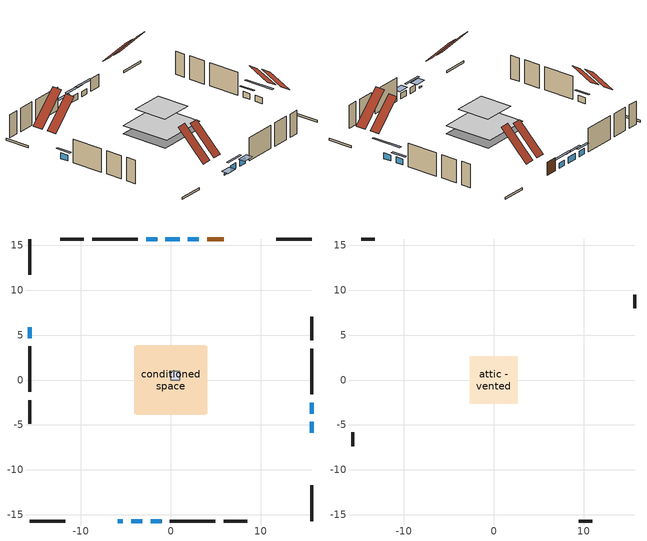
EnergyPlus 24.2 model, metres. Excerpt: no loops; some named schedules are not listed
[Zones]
conditioned space
 floor adiabatic (AdiabaticFloorConstruction): -3.88,-3.88 -3.88,3.88 3.88,3.88 3.88,-3.88 z1.22
 floor foundation (Slab1 construction): -4.04,-3.73 -4.04,3.73 4.04,3.73 4.04,-3.73 z0
 wall outside (RimJoist1 construction): 15.69,15.69 11.73,15.69 / -15.69,-15.69 -11.73,-15.69 / -15.69,15.69 -15.69,11.73 / 15.69,-15.69 15.69,-11.73 z0:0.3
 wall outside (AdiabaticWallConstruction 1): 5.89,15.69 4.05,15.69 z0:2.03
 wall outside (AdiabaticWallConstruction): -5.89,-15.69 -5.32,-15.69 z0:0.21; 15.69,-5.89 15.69,-4.67 / 0.98,15.69 -0.6,15.69 / -4.4,-15.69 -3.18,-15.69 / -2.25,-15.69 -1.03,-15.69 / 15.69,-3.74 15.69,-2.52 / -1.53,15.69 -2.75,15.69 / -15.69,5.89 -15.69,4.67 z0:0.92; 3.12,15.69 1.9,15.69 z0:0.82
 wall outside (Wall1 construction): -3.68,15.69 -8.74,15.69 / -0.1,-15.69 4.96,-15.69 / -15.69,3.74 -15.69,-1.33 / 15.69,-1.59 15.69,3.47 z0:3.66
 wall outside (Wall2 construction): -9.67,15.69 -12.3,15.69 / 5.89,-15.69 8.52,-15.69 / -15.69,-2.25 -15.69,-4.88 / 15.69,4.4 15.69,7.03 z0:3.66
 window (WindowConstruction 8): -5.89,-15.69 -5.33,-15.69 z0:0.2
 window (WindowConstruction): 15.69,-5.89 15.69,-4.67 z0:0.91
 window (WindowConstruction 1): 3.12,15.69 1.9,15.69 z0:0.81
 window (WindowConstruction 2): 0.97,15.69 -0.6,15.69 z0:0.91
 window (WindowConstruction 3): -4.4,-15.69 -3.18,-15.69 z0:0.91
 window (WindowConstruction 4): -2.25,-15.69 -1.03,-15.69 z0:0.91
 window (WindowConstruction 5): 15.69,-3.74 15.69,-2.52 z0:0.91
 window (WindowConstruction 6): -1.53,15.69 -2.75,15.69 z0:0.91
 window (WindowConstruction 7): -15.69,5.89 -15.69,4.67 z0:0.91
 door (Door): 5.89,15.69 4.05,15.69 z0:2.03
 ceiling adiabatic (AdiabaticFloorConstruction): 3.88,-3.88 3.88,3.88 -3.88,3.88 -3.88,-3.88 z1.22
 roof outside (Roof2 construction): 6.82,15.69,3.66 6.82,11.49,7.86 8.3,11.49,7.86 8.3,15.69,3.66; -6.82,-15.69,3.66 -6.82,-11.49,7.86 -8.3,-11.49,7.86 -8.3,-15.69,3.66; -15.69,6.82,3.66 -11.49,6.82,7.86 -11.49,8.3,7.86 -15.69,8.3,3.66; 15.69,-6.82,3.66 11.49,-6.82,7.86 11.49,-8.3,7.86 15.69,-8.3,3.66
furnace airloop ret air zone
 floor adiabatic (AdiabaticConst): 0,0 0,1 1,1 1,0 z0
 wall adiabatic (AdiabaticConst): 0,1 0,0 1,0 1,1 0,1 z0:1
 ceiling adiabatic (AdiabaticConst): 1,0 1,1 0,1 0,0 z1
attic - vented
 floor to conditioned space (Floor1 construction Reversed): -2.65,-2.65 -2.65,2.65 2.65,2.65 2.65,-2.65 z3.66
 wall outside (Wall3 construction): -13.23,15.69 -14.76,15.69 / 9.45,-15.69 10.98,-15.69 / -15.69,-5.81 -15.69,-7.35 / 15.69,7.96 15.69,9.49 z0:3.66
 roof outside (Roof1 construction): 9.23,15.69,3.66 9.23,11.24,8.11 10.8,11.24,8.11 10.8,15.69,3.66; -9.23,-15.69,3.66 -9.23,-11.24,8.11 -10.8,-11.24,8.11 -10.8,-15.69,3.66; -15.69,9.23,3.66 -11.24,9.23,8.11 -11.24,10.8,8.11 -15.69,10.8,3.66; 15.69,-9.23,3.66 11.24,-9.23,8.11 11.24,-10.8,8.11 15.69,-10.8,3.66
shading: -4.72,-15.69 -6.5,-15.69 -6.5,-16.76 -4.72,-16.76 z0.81; 15.69,-2.84 15.69,-7.71 15.99,-7.71 15.99,-2.84 z2.74; 0.83,15.69 4.19,15.69 4.19,15.99 0.83,15.99 z1.88; -1.51,15.69 1.89,15.69 1.89,15.99 -1.51,15.99 z1.83; -2.27,-15.69 -5.31,-15.69 -5.31,-15.99 -2.27,-15.99 z1.83; -0.73,-15.69 -2.55,-15.69 -2.55,-16.76 -0.73,-16.76 z1.21; 15.69,-1.91 15.69,-4.35 15.99,-4.35 15.99,-1.91 z1.52; -3.36,15.69 -0.92,15.69 -0.92,15.99 -3.36,15.99 z1.52; -15.69,4.06 -15.69,6.5 -15.99,6.5 -15.99,4.06 z1.52
[Building]
Building 1: Terrain=Suburbs
[Site:Location]
Whitehorse AP_YT: Latitude {deg}=60.71; Longitude {deg}=-135.07; Time Zone {hr}=-8; Elevation {m}=706; Keep Site Location Information=Yes
[Site:GroundTemperature:Shallow]
-5.4229, -7.73249, -7.91745, -6.82143, -2.42154, 1.95786, 5.75456, 8.15968, 8.36401, 6.40785, 2.70796, -1.53709
[Site:WaterMainsTemperature]
Calculation Method=Schedule; Temperature Schedule=mains temperature schedule
[Material] Roughness=Rough; Thermal Absorptance=0.9
Name | Thickness {m} | Conductivity {W/m-K} | Density {kg/m3} | Specific Heat {J/kg-K} | Solar Absorptance | Visible Absorptance
asphalt or fiberglass shingles | 0.00635 | 0.162714 | 1121.4 | 1465.45 | 0.84 | 0.84
ceiling loosefill ins | 0.254 | 0.0480833 | 16.02 | 1046.75 | 0.7 | 0.7
ceiling stud and cavity | 0.1397 | 0.102239 | 65.682 | 1177.47 | 0.7 | 0.7
concrete 4.0 in. | 0.1016 | 1.803125 | 2242.8 | 837.4 | 0.7 | 0.7
door material | 0.04445 | 0.0451087 | 512.64 | 1214.23 | 0.7 | 0.7
floor covering | 0.0127 | 0.0433444 | 54.468 | 1339.84 | 0.6 | 0.6
floor rigid ins; wall rigid ins 1 | 0.512978 | 0.029427 | 32.04 | 1214.23 | 0.7 | 0.7
floor stud and cavity | 0.1397 | 1.75129 | 37.0049 | 1207.88 | 0.7 | 0.7
furniture material conditioned space 1 | 0.1524 | 0.115458 | 640.8 | 1214.23 | 0.6 | 0.6
gypsum board | 0.0127 | 0.160291 | 801 | 837.4 | 0.6 | 0.6
interior vertical ins | 0.025908 | 0.029427 | 32.04 | 1214.23 | 0.7 | 0.7
osb sheathing 0.5 in. | 0.0127 | 0.115458 | 512.64 | 1214.23 | 0.7 | 0.7
osb sheathing 0.75 in. | 0.01905 | 0.115458 | 512.64 | 1214.23 | 0.7 | 0.7
osb sheathing 2.0 in. | 0.0508 | 0.115458 | 512.64 | 1214.23 | 0.7 | 0.7
rim joist rigid ins; roof rigid ins | 0.051816 | 0.029427 | 32.04 | 1214.23 | 0.7 | 0.7
rim joist stud and cavity | 0.0508 | 0.0329496 | 125.044 | 1163.47 | 0.6 | 0.6
roof stud and cavity | 0.2032 | 0.186298 | 78.34581 | 1123.46 | 0.7 | 0.7
slab rigid ins | 0.12163 | 0.029427 | 32.04 | 1214.23 | 0.7 | 0.7
wall rigid ins | 0.103632 | 0.029427 | 32.04 | 1214.23 | 0.7 | 0.7
wall stud and cavity | 0.1397 | 0.262716 | 139.0536 | 1170.24 | 0.7 | 0.7
wall stud and cavity 1 | 0.1397 | 0.294946 | 139.0536 | 1170.24 | 0.7 | 0.7
wall stud and cavity 2 | 0.0889 | 6.1454 | 50.32683 | 1063.81 | 0.6 | 0.6
wall stud and cavity 3 | 0.0889 | 0.380278 | 52.3479 | 1209.89 | 0.7 | 0.7
wall stud and cavity 4 | 0.0889 | 0.391764 | 83.0341 | 1211.67 | 0.7 | 0.7
wood siding | 0.0254 | 0.102417 | 544.68 | 1172.36 | 0.4 | 0.4
wood siding 1 | 0.00254 | 0.102417 | 544.68 | 1172.36 | 0.4 | 0.4
wood siding 2; wood siding 3; wood siding 4 | 0.0254 | 0.102417 | 544.68 | 1172.36 | 0.7 | 0.7
[Material:NoMass]
Adiabatic: Roughness=Rough; Thermal Resistance {m2-K/W}=176.1; Thermal Absorptance=0.9; Solar Absorptance=0.7; Visible Absorptance=0.7
[WindowMaterial:SimpleGlazingSystem]
Name | U-Factor {W/m2-K} | Solar Heat Gain Coefficient
WindowMaterial | 1.94983 | 0.52
WindowMaterial 1 | 1.96005 | 0.5
WindowMaterial 2 | 1.9379 | 0.53
WindowMaterial 3 | 1.89702 | 0.58
WindowMaterial 4 | 3.11495 | 0.41
[Construction]
AdiabaticConst: Adiabatic
AdiabaticFloorConstruction: floor stud and cavity, floor rigid ins, osb sheathing 0.75 in., floor covering
AdiabaticWallConstruction: wood siding 3, wall rigid ins 1, wall stud and cavity 3, gypsum board
AdiabaticWallConstruction 1: wood siding 4, wall rigid ins 1, wall stud and cavity 3, gypsum board
Door: door material
Floor1 construction Reversed: gypsum board, ceiling stud and cavity, ceiling loosefill ins
furniture construction conditioned space 1: furniture material conditioned space 1
PartitionWallConstruction: gypsum board, wall stud and cavity 4, gypsum board
RimJoist1 construction: wood siding 2, rim joist rigid ins, osb sheathing 2.0 in., rim joist stud and cavity
Roof1 construction: asphalt or fiberglass shingles
Roof2 construction: asphalt or fiberglass shingles, roof rigid ins, osb sheathing 0.75 in., roof stud and cavity, gypsum board
Slab1 construction: slab rigid ins, concrete 4.0 in.
Wall1 construction: wood siding, wall rigid ins, osb sheathing 0.5 in., wall stud and cavity, gypsum board
Wall2 construction: wood siding, wall rigid ins, osb sheathing 0.5 in., wall stud and cavity 1, gypsum board
Wall3 construction: wood siding 1, wall stud and cavity 2
WindowConstruction; WindowConstruction 3; WindowConstruction 5; WindowConstruction 6; WindowConstruction 7: WindowMaterial
WindowConstruction 1: WindowMaterial 1
WindowConstruction 2: WindowMaterial 2
WindowConstruction 4: WindowMaterial 3
WindowConstruction 8: WindowMaterial 4
[Zone] Multiplier=1
Name | Volume {m3} | Part of Total Floor Area
attic - vented | 17.5172 | Yes
conditioned space | 288 | Yes
furnace airloop ret air zone | 1 | No
[Space]
Name | Zone | Volume {m3} | Space Type
attic - vented 1 | attic - vented | 17.5172
conditioned space 1 | conditioned space | 288
furnace airloop ret air space | furnace airloop ret air zone |  | Plenum Space Type
[OtherEquipment] Design Level Calculation Method=EquipmentLevel
Name | Fuel Type | Zone or ZoneList or Space or SpaceList | Schedule | Design Level {W} | Fraction Latent | Fraction Radiant | Fraction Lost
furnace airloop_0 RetCondToDZ; furnace airloop_0 SupCondToDZ; furnace airloop_0 SupSensLkToDZ | None | attic - vented 1 | Always On Discrete | 0 | 0 | 0 | 0
furnace airloop_0 SupLatLkToDZ | None | attic - vented 1 | Always On Discrete | 0 | 1 | 0 | 0
clothes dryer 1 | Electricity | conditioned space 1 | clothes dryer schedule | 0 | 0.015 | 0.081 | 0.85
cooking range 1 | Electricity | conditioned space 1 | cooking range schedule | 0 | 0.08 | 0.432 | 0.2
furnace airloop_0 SupCondToLv; furnace airloop_0 SupSensLkToCond; mech vent house fan sensible load | None | conditioned space 1 | Always On Discrete | 0 | 0 | 0 | 0
furnace airloop_0 SupLatLkToCond; mech vent house fan latent load | None | conditioned space 1 | Always On Discrete | 0 | 1 | 0 | 0
general water use latent | None | conditioned space 1 | general water use schedule | 62.594 | 1 | 0 | 0
general water use sensible | None | conditioned space 1 | general water use schedule | -61.6891 | 0 | 0.6 | 0
water heater energy adjustment1 | Electricity | conditioned space 1 | Always On Discrete | 0.01 | 0 | 0 | 1
furnace airloop_0 RetCondToRP; furnace airloop_0 RetSensLkToRP | None | furnace airloop ret air space | Always On Discrete | 0 | 0 | 0 | 0
furnace airloop_0 RetLatLkToRP | None | furnace airloop ret air space | Always On Discrete | 0 | 1 | 0 | 0
[ZoneInfiltration:DesignFlowRate] Schedule=Always On Discrete; Design Flow Rate Calculation Method=Flow/Zone; Design Flow Rate {m3/s}=0
Name | Zone or ZoneList or Space or SpaceList
attic_vented 1 duct leakage imbalance infil flow | attic - vented 1
infil flow; natural vent flow; whole house fan flow | conditioned space 1
[ZoneInfiltration:EffectiveLeakageArea]
infil attic - vented 1: Zone or Space=attic - vented 1; Schedule=Always On Discrete; Effective Air Leakage Area {cm2}=886.105; Stack Coefficient=0.000564092; Wind Coefficient=1.6047e-05
[ZoneMixing] Schedule=Always On Continuous; Design Flow Rate Calculation Method=Flow/Zone; Design Flow Rate {m3/s}=0
Name | Zone or Space | Source Zone or Space
furnace airloop_0 ZoneMixCondToDZ mix; whole house fan mix | attic - vented | conditioned space
furnace airloop_0 ZoneMixDZToCond mix | conditioned space | attic - vented
[SurfaceProperty:ExposedFoundationPerimeter]
Slab1: Exposed Perimeter Calculation Method=TotalExposedPerimeter; Total Exposed Perimeter {m}=31.096
[InternalMass] Zone or ZoneList=conditioned space; Space or SpaceList=conditioned space 1
Name | Construction | Surface Area {m2}
furniture mass conditioned space 1 | furniture construction conditioned space 1 | 48.2564
partition wall mass | PartitionWallConstruction | 120.641
[Lights]
interior lighting: Zone or ZoneList or Space or SpaceList=conditioned space 1; Schedule=interior lighting schedule; Design Level Calculation Method=LightingLevel; Lighting Level {W}=343.2; Return Air Fraction=0; Fraction Radiant=0.6; Fraction Visible=0.2; Fraction Replaceable=1
[People]
occupants: Zone or ZoneList or Space or SpaceList=conditioned space 1; Number of People Schedule=occupants schedule; Number of People Calculation Method=People; Number of People=3; Fraction Radiant=0.314171; Sensible Heat Fraction=0.56303; Activity Level Schedule=occupants activity schedule; Carbon Dioxide Generation Rate {m3/s-W}=0; Enable ASHRAE 55 Comfort Warnings=No; Mean Radiant Temperature Calculation Type=EnclosureAveraged
[ElectricEquipment] Zone or ZoneList or Space or SpaceList=conditioned space 1; Design Level Calculation Method=EquipmentLevel
Name | Schedule | Design Level {W} | Fraction Latent | Fraction Radiant | Fraction Lost
clothes dryer | clothes dryer schedule | 140.772 | 0.015 | 0.081 | 0.85
clothes washer | clothes washer schedule | 32.1985 | 0.03 | 0.162 | 0.7
cooking range | cooking range schedule | 215.147 | 0.08 | 0.432 | 0.2
dishwasher | dishwasher schedule | 66.8632 | 0.3 | 0.18 | 0.4
fridge | fridge schedule | 72.9452 | 0 | 0.6 | 0
mech vent house fan | mech vent house fan schedule | 0 | 0 | 0 | 1
mech vent house fan cfis | mech vent house fan cfis schedule | 0 | 0 | 0 | 0
misc plug loads | misc plug loads schedule | 494.7 | 0.045 | 0.513 | 0.1
whole house fan | Always On Discrete | 0 | 0 | 0 | 1
[SpaceList]
Plenum Space Type: furnace airloop ret air space
[AirLoopHVAC:ReturnPlenum]
Air Loop HVAC Return Plenum 1: Zone=furnace airloop ret air zone
[Foundation:Kiva]
Foundation Kiva 1: Initial Indoor Air Temperature {C}=21; Interior Vertical Insulation Material=interior vertical ins; Interior Vertical Insulation Depth {m}=0.1016; Wall Height Above Grade {m}=0.1016; Wall Depth Below Slab {m}=0.2032
[Foundation:Kiva:Settings]
Soil Conductivity {W/m-K}=0.849921; Soil Density {kg/m3}=1842.3; Soil Specific Heat {J/kg-K}=418.7; Ground Solar Absorptivity=0.9; Ground Thermal Absorptivity=0.9; Ground Surface Roughness {m}=0.03; Far-Field Width {m}=40; Deep-Ground Boundary Condition=ZeroFlux; Deep-Ground Depth {m}=40; Minimum Cell Dimension {m}=0.2; Maximum Cell Growth Coefficient=3; Simulation Timestep=Timestep
[Exterior:Lights]
exterior lighting: Schedule=exterior lighting schedule; Design Level {W}=75.6
[EnergyManagementSystem:Sensor] Output:Variable or Output:Meter Index Key=attic - vented
Name | Output:Variable or Output:Meter
furnace_airloop_0_DZ_T_s | Zone Air Temperature
furnace_airloop_0_DZ_W_s | Zone Mean Air Humidity Ratio
[Schedule:Constant]
Name | Hourly Value
Always On Discrete; Always On Continuous; mech vent house fan schedule; mech vent house fan cfis schedule | 1
occupants activity schedule | 117.228
fridge schedule | 0
[Schedule:Week:Daily]
interior lighting schedule Week Rule - Jan1-Jan27: interior lighting schedule day, interior lighting schedule day, interior lighting schedule day, interior lighting schedule day, interior lighting schedule day, interior lighting schedule day, interior lighting schedule day, interior lighting schedule default day, interior lighting schedule default day, interior lighting schedule default day, interior lighting schedule default day, interior lighting schedule default day
interior lighting schedule Week Rule - Jan28-Feb3: interior lighting schedule day, interior lighting schedule day, interior lighting schedule day, interior lighting schedule day, interior lighting schedule day 1, interior lighting schedule day 1, interior lighting schedule day 1, interior lighting schedule default day, interior lighting schedule default day, interior lighting schedule default day, interior lighting schedule default day, interior lighting schedule default day
interior lighting schedule Week Rule - Feb4-Feb24: interior lighting schedule day 1, interior lighting schedule day 1, interior lighting schedule day 1, interior lighting schedule day 1, interior lighting schedule day 1, interior lighting schedule day 1, interior lighting schedule day 1, interior lighting schedule default day, interior lighting schedule default day, interior lighting schedule default day, interior lighting schedule default day, interior lighting schedule default day
interior lighting schedule Week Rule - Feb25-Mar3: interior lighting schedule day 1, interior lighting schedule day 1, interior lighting schedule day 1, interior lighting schedule day 1, interior lighting schedule day 2, interior lighting schedule day 2, interior lighting schedule day 2, interior lighting schedule default day, interior lighting schedule default day, interior lighting schedule default day, interior lighting schedule default day, interior lighting schedule default day
interior lighting schedule Week Rule - Mar4-Mar31: interior lighting schedule day 2, interior lighting schedule day 2, interior lighting schedule day 2, interior lighting schedule day 2, interior lighting schedule day 2, interior lighting schedule day 2, interior lighting schedule day 2, interior lighting schedule default day, interior lighting schedule default day, interior lighting schedule default day, interior lighting schedule default day, interior lighting schedule default day
interior lighting schedule Week Rule - Apr1-Apr28: interior lighting schedule day 3, interior lighting schedule day 3, interior lighting schedule day 3, interior lighting schedule day 3, interior lighting schedule day 3, interior lighting schedule day 3, interior lighting schedule day 3, interior lighting schedule default day, interior lighting schedule default day, interior lighting schedule default day, interior lighting schedule default day, interior lighting schedule default day
interior lighting schedule Week Rule - Apr29-May5: interior lighting schedule day 3, interior lighting schedule day 3, interior lighting schedule day 4, interior lighting schedule day 4, interior lighting schedule day 4, interior lighting schedule day 4, interior lighting schedule day 4, interior lighting schedule default day, interior lighting schedule default day, interior lighting schedule default day, interior lighting schedule default day, interior lighting schedule default day
interior lighting schedule Week Rule - May6-May26: interior lighting schedule day 4, interior lighting schedule day 4, interior lighting schedule day 4, interior lighting schedule day 4, interior lighting schedule day 4, interior lighting schedule day 4, interior lighting schedule day 4, interior lighting schedule default day, interior lighting schedule default day, interior lighting schedule default day, interior lighting schedule default day, interior lighting schedule default day
interior lighting schedule Week Rule - May27-Jun2: interior lighting schedule day 4, interior lighting schedule day 4, interior lighting schedule day 4, interior lighting schedule day 4, interior lighting schedule day 4, interior lighting schedule day 5, interior lighting schedule day 5, interior lighting schedule default day, interior lighting schedule default day, interior lighting schedule default day, interior lighting schedule default day, interior lighting schedule default day
interior lighting schedule Week Rule - Jun3-Jun30: interior lighting schedule day 5, interior lighting schedule day 5, interior lighting schedule day 5, interior lighting schedule day 5, interior lighting schedule day 5, interior lighting schedule day 5, interior lighting schedule day 5, interior lighting schedule default day, interior lighting schedule default day, interior lighting schedule default day, interior lighting schedule default day, interior lighting schedule default day
interior lighting schedule Week Rule - Jul1-Jul28: interior lighting schedule day 6, interior lighting schedule day 6, interior lighting schedule day 6, interior lighting schedule day 6, interior lighting schedule day 6, interior lighting schedule day 6, interior lighting schedule day 6, interior lighting schedule default day, interior lighting schedule default day, interior lighting schedule default day, interior lighting schedule default day, interior lighting schedule default day
interior lighting schedule Week Rule - Jul29-Aug4: interior lighting schedule day 6, interior lighting schedule day 6, interior lighting schedule day 6, interior lighting schedule day 7, interior lighting schedule day 7, interior lighting schedule day 7, interior lighting schedule day 7, interior lighting schedule default day, interior lighting schedule default day, interior lighting schedule default day, interior lighting schedule default day, interior lighting schedule default day
interior lighting schedule Week Rule - Aug5-Aug25: interior lighting schedule day 7, interior lighting schedule day 7, interior lighting schedule day 7, interior lighting schedule day 7, interior lighting schedule day 7, interior lighting schedule day 7, interior lighting schedule day 7, interior lighting schedule default day, interior lighting schedule default day, interior lighting schedule default day, interior lighting schedule default day, interior lighting schedule default day
interior lighting schedule Week Rule - Aug26-Sep1: interior lighting schedule day 7, interior lighting schedule day 7, interior lighting schedule day 7, interior lighting schedule day 7, interior lighting schedule day 7, interior lighting schedule day 7, interior lighting schedule day 8, interior lighting schedule default day, interior lighting schedule default day, interior lighting schedule default day, interior lighting schedule default day, interior lighting schedule default day
interior lighting schedule Week Rule - Sep2-Sep29: interior lighting schedule day 8, interior lighting schedule day 8, interior lighting schedule day 8, interior lighting schedule day 8, interior lighting schedule day 8, interior lighting schedule day 8, interior lighting schedule day 8, interior lighting schedule default day, interior lighting schedule default day, interior lighting schedule default day, interior lighting schedule default day, interior lighting schedule default day
interior lighting schedule Week Rule - Sep30-Oct6: interior lighting schedule day 8, interior lighting schedule day 9, interior lighting schedule day 9, interior lighting schedule day 9, interior lighting schedule day 9, interior lighting schedule day 9, interior lighting schedule day 9, interior lighting schedule default day, interior lighting schedule default day, interior lighting schedule default day, interior lighting schedule default day, interior lighting schedule default day
interior lighting schedule Week Rule - Oct7-Oct27: interior lighting schedule day 9, interior lighting schedule day 9, interior lighting schedule day 9, interior lighting schedule day 9, interior lighting schedule day 9, interior lighting schedule day 9, interior lighting schedule day 9, interior lighting schedule default day, interior lighting schedule default day, interior lighting schedule default day, interior lighting schedule default day, interior lighting schedule default day
interior lighting schedule Week Rule - Oct28-Nov3: interior lighting schedule day 9, interior lighting schedule day 9, interior lighting schedule day 9, interior lighting schedule day 9, interior lighting schedule day 10, interior lighting schedule day 10, interior lighting schedule day 10, interior lighting schedule default day, interior lighting schedule default day, interior lighting schedule default day, interior lighting schedule default day, interior lighting schedule default day
interior lighting schedule Week Rule - Nov4-Nov24: interior lighting schedule day 10, interior lighting schedule day 10, interior lighting schedule day 10, interior lighting schedule day 10, interior lighting schedule day 10, interior lighting schedule day 10, interior lighting schedule day 10, interior lighting schedule default day, interior lighting schedule default day, interior lighting schedule default day, interior lighting schedule default day, interior lighting schedule default day
interior lighting schedule Week Rule - Nov25-Dec1: interior lighting schedule day 10, interior lighting schedule day 10, interior lighting schedule day 10, interior lighting schedule day 10, interior lighting schedule day 10, interior lighting schedule day 10, interior lighting schedule day 11, interior lighting schedule default day, interior lighting schedule default day, interior lighting schedule default day, interior lighting schedule default day, interior lighting schedule default day
interior lighting schedule Week Rule - Dec2-Dec31: interior lighting schedule day 11, interior lighting schedule day 11, interior lighting schedule day 11, interior lighting schedule day 11, interior lighting schedule day 11, interior lighting schedule day 11, interior lighting schedule day 11, interior lighting schedule default day, interior lighting schedule default day, interior lighting schedule default day, interior lighting schedule default day, interior lighting schedule default day
occupants schedule Week Rule - Jan1-Dec31: occupants schedule day, occupants schedule day, occupants schedule day, occupants schedule day, occupants schedule day, occupants schedule day, occupants schedule day, occupants schedule default day, occupants schedule default day, occupants schedule default day, occupants schedule default day, occupants schedule default day
clothes dryer schedule Week Rule - Jan1-Dec31: clothes dryer schedule day, clothes dryer schedule day, clothes dryer schedule day, clothes dryer schedule day, clothes dryer schedule day, clothes dryer schedule day, clothes dryer schedule day, clothes dryer schedule default day, clothes dryer schedule default day, clothes dryer schedule default day, clothes dryer schedule default day, clothes dryer schedule default day
clothes washer schedule Week Rule - Jan1-Dec31: clothes washer schedule day, clothes washer schedule day, clothes washer schedule day, clothes washer schedule day, clothes washer schedule day, clothes washer schedule day, clothes washer schedule day, clothes washer schedule default day, clothes washer schedule default day, clothes washer schedule default day, clothes washer schedule default day, clothes washer schedule default day
cooking range schedule Week Rule - Jan1-Dec31: cooking range schedule day, cooking range schedule day, cooking range schedule day, cooking range schedule day, cooking range schedule day, cooking range schedule day, cooking range schedule day, cooking range schedule default day, cooking range schedule default day, cooking range schedule default day, cooking range schedule default day, cooking range schedule default day
dishwasher schedule Week Rule - Jan1-Dec31: dishwasher schedule day, dishwasher schedule day, dishwasher schedule day, dishwasher schedule day, dishwasher schedule day, dishwasher schedule day, dishwasher schedule day, dishwasher schedule default day, dishwasher schedule default day, dishwasher schedule default day, dishwasher schedule default day, dishwasher schedule default day
misc plug loads schedule Week Rule - Jan1-Dec31: misc plug loads schedule day, misc plug loads schedule day, misc plug loads schedule day, misc plug loads schedule day, misc plug loads schedule day, misc plug loads schedule day, misc plug loads schedule day, misc plug loads schedule default day, misc plug loads schedule default day, misc plug loads schedule default day, misc plug loads schedule default day, misc plug loads schedule default day
general water use schedule Week Rule - Jan1-Dec31: general water use schedule day, general water use schedule day, general water use schedule day, general water use schedule day, general water use schedule day, general water use schedule day, general water use schedule day, general water use schedule default day, general water use schedule default day, general water use schedule default day, general water use schedule default day, general water use schedule default day
exterior lighting schedule Week Rule - Jan1-Jan27: exterior lighting schedule day, exterior lighting schedule day, exterior lighting schedule day, exterior lighting schedule day, exterior lighting schedule day, exterior lighting schedule day, exterior lighting schedule day, exterior lighting schedule default day, exterior lighting schedule default day, exterior lighting schedule default day, exterior lighting schedule default day, exterior lighting schedule default day
exterior lighting schedule Week Rule - Jan28-Feb3: exterior lighting schedule day, exterior lighting schedule day, exterior lighting schedule day, exterior lighting schedule day, exterior lighting schedule day 1, exterior lighting schedule day 1, exterior lighting schedule day 1, exterior lighting schedule default day, exterior lighting schedule default day, exterior lighting schedule default day, exterior lighting schedule default day, exterior lighting schedule default day
exterior lighting schedule Week Rule - Feb4-Feb24: exterior lighting schedule day 1, exterior lighting schedule day 1, exterior lighting schedule day 1, exterior lighting schedule day 1, exterior lighting schedule day 1, exterior lighting schedule day 1, exterior lighting schedule day 1, exterior lighting schedule default day, exterior lighting schedule default day, exterior lighting schedule default day, exterior lighting schedule default day, exterior lighting schedule default day
exterior lighting schedule Week Rule - Feb25-Mar3: exterior lighting schedule day 1, exterior lighting schedule day 1, exterior lighting schedule day 1, exterior lighting schedule day 1, exterior lighting schedule day 2, exterior lighting schedule day 2, exterior lighting schedule day 2, exterior lighting schedule default day, exterior lighting schedule default day, exterior lighting schedule default day, exterior lighting schedule default day, exterior lighting schedule default day
exterior lighting schedule Week Rule - Mar4-Mar31: exterior lighting schedule day 2, exterior lighting schedule day 2, exterior lighting schedule day 2, exterior lighting schedule day 2, exterior lighting schedule day 2, exterior lighting schedule day 2, exterior lighting schedule day 2, exterior lighting schedule default day, exterior lighting schedule default day, exterior lighting schedule default day, exterior lighting schedule default day, exterior lighting schedule default day
exterior lighting schedule Week Rule - Apr1-Apr28: exterior lighting schedule day 3, exterior lighting schedule day 3, exterior lighting schedule day 3, exterior lighting schedule day 3, exterior lighting schedule day 3, exterior lighting schedule day 3, exterior lighting schedule day 3, exterior lighting schedule default day, exterior lighting schedule default day, exterior lighting schedule default day, exterior lighting schedule default day, exterior lighting schedule default day
exterior lighting schedule Week Rule - Apr29-May5: exterior lighting schedule day 3, exterior lighting schedule day 3, exterior lighting schedule day 4, exterior lighting schedule day 4, exterior lighting schedule day 4, exterior lighting schedule day 4, exterior lighting schedule day 4, exterior lighting schedule default day, exterior lighting schedule default day, exterior lighting schedule default day, exterior lighting schedule default day, exterior lighting schedule default day
exterior lighting schedule Week Rule - May6-May26: exterior lighting schedule day 4, exterior lighting schedule day 4, exterior lighting schedule day 4, exterior lighting schedule day 4, exterior lighting schedule day 4, exterior lighting schedule day 4, exterior lighting schedule day 4, exterior lighting schedule default day, exterior lighting schedule default day, exterior lighting schedule default day, exterior lighting schedule default day, exterior lighting schedule default day
exterior lighting schedule Week Rule - May27-Jun2: exterior lighting schedule day 4, exterior lighting schedule day 4, exterior lighting schedule day 4, exterior lighting schedule day 4, exterior lighting schedule day 4, exterior lighting schedule day 5, exterior lighting schedule day 5, exterior lighting schedule default day, exterior lighting schedule default day, exterior lighting schedule default day, exterior lighting schedule default day, exterior lighting schedule default day
exterior lighting schedule Week Rule - Jun3-Jun30: exterior lighting schedule day 5, exterior lighting schedule day 5, exterior lighting schedule day 5, exterior lighting schedule day 5, exterior lighting schedule day 5, exterior lighting schedule day 5, exterior lighting schedule day 5, exterior lighting schedule default day, exterior lighting schedule default day, exterior lighting schedule default day, exterior lighting schedule default day, exterior lighting schedule default day
exterior lighting schedule Week Rule - Jul1-Jul28: exterior lighting schedule day 6, exterior lighting schedule day 6, exterior lighting schedule day 6, exterior lighting schedule day 6, exterior lighting schedule day 6, exterior lighting schedule day 6, exterior lighting schedule day 6, exterior lighting schedule default day, exterior lighting schedule default day, exterior lighting schedule default day, exterior lighting schedule default day, exterior lighting schedule default day
exterior lighting schedule Week Rule - Jul29-Aug4: exterior lighting schedule day 6, exterior lighting schedule day 6, exterior lighting schedule day 6, exterior lighting schedule day 7, exterior lighting schedule day 7, exterior lighting schedule day 7, exterior lighting schedule day 7, exterior lighting schedule default day, exterior lighting schedule default day, exterior lighting schedule default day, exterior lighting schedule default day, exterior lighting schedule default day
exterior lighting schedule Week Rule - Aug5-Aug25: exterior lighting schedule day 7, exterior lighting schedule day 7, exterior lighting schedule day 7, exterior lighting schedule day 7, exterior lighting schedule day 7, exterior lighting schedule day 7, exterior lighting schedule day 7, exterior lighting schedule default day, exterior lighting schedule default day, exterior lighting schedule default day, exterior lighting schedule default day, exterior lighting schedule default day
exterior lighting schedule Week Rule - Aug26-Sep1: exterior lighting schedule day 7, exterior lighting schedule day 7, exterior lighting schedule day 7, exterior lighting schedule day 7, exterior lighting schedule day 7, exterior lighting schedule day 7, exterior lighting schedule day 8, exterior lighting schedule default day, exterior lighting schedule default day, exterior lighting schedule default day, exterior lighting schedule default day, exterior lighting schedule default day
exterior lighting schedule Week Rule - Sep2-Sep29: exterior lighting schedule day 8, exterior lighting schedule day 8, exterior lighting schedule day 8, exterior lighting schedule day 8, exterior lighting schedule day 8, exterior lighting schedule day 8, exterior lighting schedule day 8, exterior lighting schedule default day, exterior lighting schedule default day, exterior lighting schedule default day, exterior lighting schedule default day, exterior lighting schedule default day
exterior lighting schedule Week Rule - Sep30-Oct6: exterior lighting schedule day 8, exterior lighting schedule day 9, exterior lighting schedule day 9, exterior lighting schedule day 9, exterior lighting schedule day 9, exterior lighting schedule day 9, exterior lighting schedule day 9, exterior lighting schedule default day, exterior lighting schedule default day, exterior lighting schedule default day, exterior lighting schedule default day, exterior lighting schedule default day
exterior lighting schedule Week Rule - Oct7-Oct27: exterior lighting schedule day 9, exterior lighting schedule day 9, exterior lighting schedule day 9, exterior lighting schedule day 9, exterior lighting schedule day 9, exterior lighting schedule day 9, exterior lighting schedule day 9, exterior lighting schedule default day, exterior lighting schedule default day, exterior lighting schedule default day, exterior lighting schedule default day, exterior lighting schedule default day
exterior lighting schedule Week Rule - Oct28-Nov3: exterior lighting schedule day 9, exterior lighting schedule day 9, exterior lighting schedule day 9, exterior lighting schedule day 9, exterior lighting schedule day 10, exterior lighting schedule day 10, exterior lighting schedule day 10, exterior lighting schedule default day, exterior lighting schedule default day, exterior lighting schedule default day, exterior lighting schedule default day, exterior lighting schedule default day
exterior lighting schedule Week Rule - Nov4-Nov24: exterior lighting schedule day 10, exterior lighting schedule day 10, exterior lighting schedule day 10, exterior lighting schedule day 10, exterior lighting schedule day 10, exterior lighting schedule day 10, exterior lighting schedule day 10, exterior lighting schedule default day, exterior lighting schedule default day, exterior lighting schedule default day, exterior lighting schedule default day, exterior lighting schedule default day
exterior lighting schedule Week Rule - Nov25-Dec1: exterior lighting schedule day 10, exterior lighting schedule day 10, exterior lighting schedule day 10, exterior lighting schedule day 10, exterior lighting schedule day 10, exterior lighting schedule day 10, exterior lighting schedule day 11, exterior lighting schedule default day, exterior lighting schedule default day, exterior lighting schedule default day, exterior lighting schedule default day, exterior lighting schedule default day
[Schedule:Year]
interior lighting schedule: interior lighting schedule Week Rule - Jan1-Jan27, 1, 1, 1, 27, interior lighting schedule Week Rule - Jan28-Feb3, 1, 28, 2, 3, interior lighting schedule Week Rule - Feb4-Feb24, 2, 4, 2, 24, interior lighting schedule Week Rule - Feb25-Mar3, 2, 25, 3, 3, interior lighting schedule Week Rule - Mar4-Mar31, 3, 4, 3, 31, interior lighting schedule Week Rule - Apr1-Apr28, 4, 1, 4, 28, interior lighting schedule Week Rule - Apr29-May5, 4, 29, 5, 5, interior lighting schedule Week Rule - May6-May26, 5, 6, 5, 26, interior lighting schedule Week Rule - May27-Jun2, 5, 27, 6, 2, interior lighting schedule Week Rule - Jun3-Jun30, 6, 3, 6, 30, interior lighting schedule Week Rule - Jul1-Jul28, 7, 1, 7, 28, interior lighting schedule Week Rule - Jul29-Aug4, 7, 29, 8, 4, interior lighting schedule Week Rule - Aug5-Aug25, 8, 5, 8, 25, interior lighting schedule Week Rule - Aug26-Sep1, 8, 26, 9, 1, interior lighting schedule Week Rule - Sep2-Sep29, 9, 2, 9, 29, interior lighting schedule Week Rule - Sep30-Oct6, 9, 30, 10, 6, interior lighting schedule Week Rule - Oct7-Oct27, 10, 7, 10, 27, interior lighting schedule Week Rule - Oct28-Nov3, 10, 28, 11, 3, interior lighting schedule Week Rule - Nov4-Nov24, 11, 4, 11, 24, interior lighting schedule Week Rule - Nov25-Dec1, 11, 25, 12, 1, interior lighting schedule Week Rule - Dec2-Dec31, 12, 2, 12, 31
occupants schedule: occupants schedule Week Rule - Jan1-Dec31, 1, 1, 12, 31
clothes dryer schedule: clothes dryer schedule Week Rule - Jan1-Dec31, 1, 1, 12, 31
clothes washer schedule: clothes washer schedule Week Rule - Jan1-Dec31, 1, 1, 12, 31
cooking range schedule: cooking range schedule Week Rule - Jan1-Dec31, 1, 1, 12, 31
dishwasher schedule: dishwasher schedule Week Rule - Jan1-Dec31, 1, 1, 12, 31
misc plug loads schedule: misc plug loads schedule Week Rule - Jan1-Dec31, 1, 1, 12, 31
general water use schedule: general water use schedule Week Rule - Jan1-Dec31, 1, 1, 12, 31
exterior lighting schedule: exterior lighting schedule Week Rule - Jan1-Jan27, 1, 1, 1, 27, exterior lighting schedule Week Rule - Jan28-Feb3, 1, 28, 2, 3, exterior lighting schedule Week Rule - Feb4-Feb24, 2, 4, 2, 24, exterior lighting schedule Week Rule - Feb25-Mar3, 2, 25, 3, 3, exterior lighting schedule Week Rule - Mar4-Mar31, 3, 4, 3, 31, exterior lighting schedule Week Rule - Apr1-Apr28, 4, 1, 4, 28, exterior lighting schedule Week Rule - Apr29-May5, 4, 29, 5, 5, exterior lighting schedule Week Rule - May6-May26, 5, 6, 5, 26, exterior lighting schedule Week Rule - May27-Jun2, 5, 27, 6, 2, exterior lighting schedule Week Rule - Jun3-Jun30, 6, 3, 6, 30, exterior lighting schedule Week Rule - Jul1-Jul28, 7, 1, 7, 28, exterior lighting schedule Week Rule - Jul29-Aug4, 7, 29, 8, 4, exterior lighting schedule Week Rule - Aug5-Aug25, 8, 5, 8, 25, exterior lighting schedule Week Rule - Aug26-Sep1, 8, 26, 9, 1, exterior lighting schedule Week Rule - Sep2-Sep29, 9, 2, 9, 29, exterior lighting schedule Week Rule - Sep30-Oct6, 9, 30, 10, 6, exterior lighting schedule Week Rule - Oct7-Oct27, 10, 7, 10, 27, exterior lighting schedule Week Rule - Oct28-Nov3, 10, 28, 11, 3, exterior lighting schedule Week Rule - Nov4-Nov24, 11, 4, 11, 24, exterior lighting schedule Week Rule - Nov25-Dec1, 11, 25, 12, 1, exterior lighting schedule Week Rule - Dec2-Dec31, 12, 2, 12, 31
[Schedule:Compact]
mains temperature schedule: Through: 01/01, For: AllDays, Until: 24:00, 1.27556, Through: 01/02, For: AllDays, Until: 24:00, 1.21222, Through: 01/03, For: AllDays, Until: 24:00, 1.15, Through: 01/04, For: AllDays, Until: 24:00, 1.08833, Through: 01/05, For: AllDays, Until: 24:00, 1.02778, Through: 01/06, For: AllDays, Until: 24:00, 0.967222, Through: 01/07, For: AllDays, Until: 24:00, 0.907778, Through: 01/08, For: AllDays, Until: 24:00, 0.848889, Through: 01/09, For: AllDays, Until: 24:00, 0.791111, Through: 01/10, For: AllDays, Until: 24:00, 0.733333, Through: 01/11, For: AllDays, Until: 24:00, 0.677222, Through: 01/12, For: AllDays, Until: 24:00, 0.621111, Through: 01/13, For: AllDays, Until: 24:00, 0.566667, Through: 01/14, For: AllDays, Until: 24:00, 0.512222, Through: 01/15, For: AllDays, Until: 24:00, 0.459444, Through: 01/16, For: AllDays, Until: 24:00, 0.407222, Through: 01/17, For: AllDays, Until: 24:00, 0.355556, Through: 01/18, For: AllDays, Until: 24:00, 0.305, Through: 01/19, For: AllDays, Until: 24:00, 0.255556, Through: 01/20, For: AllDays, Until: 24:00, 0.206667, Through: 01/21, For: AllDays, Until: 24:00, 0.158889, Through: 01/22, For: AllDays, Until: 24:00, 0.112222, Through: 01/23, For: AllDays, Until: 24:00, 0.0666667, Through: 01/24, For: AllDays, Until: 24:00, 0.0216667, Through: 01/25, For: AllDays, Until: 24:00, 0, Through: 01/26, For: AllDays, Until: 24:00, 0, Through: 01/27, For: AllDays, Until: 24:00, 0, Through: 01/28, For: AllDays, Until: 24:00, 0, Through: 01/29, For: AllDays, Until: 24:00, 0, Through: 01/30, For: AllDays, Until: 24:00, 0, Through: 01/31, For: AllDays, Until: 24:00, 0, Through: 02/01, For: AllDays, Until: 24:00, 0, Through: 02/02, For: AllDays, Until: 24:00, 0, Through: 02/03, For: AllDays, Until: 24:00, 0, Through: 02/04, For: AllDays, Until: 24:00, 0, Through: 02/05, For: AllDays, Until: 24:00, 0, Through: 02/06, For: AllDays, Until: 24:00, 0, Through: 02/07, For: AllDays, Until: 24:00, 0, Through: 02/08, For: AllDays, Until: 24:00, 0, Through: 02/09, For: AllDays, Until: 24:00, 0, Through: 02/10, For: AllDays, Until: 24:00, 0, Through: 02/11, For: AllDays, Until: 24:00, 0, Through: 02/12, For: AllDays, Until: 24:00, 0, Through: 02/13, For: AllDays, Until: 24:00, 0, Through: 02/14, For: AllDays, Until: 24:00, 0, Through: 02/15, For: AllDays, Until: 24:00, 0, Through: 02/16, For: AllDays, Until: 24:00, 0, Through: 02/17, For: AllDays, Until: 24:00, 0, Through: 02/18, For: AllDays, Until: 24:00, 0, Through: 02/19, For: AllDays, Until: 24:00, 0, Through: 02/20, For: AllDays, Until: 24:00, 0, Through: 02/21, For: AllDays, Until: 24:00, 0, Through: 02/22, For: AllDays, Until: 24:00, 0, Through: 02/23, For: AllDays, Until: 24:00, 0, Through: 02/24, For: AllDays, Until: 24:00, 0, Through: 02/25, For: AllDays, Until: 24:00, 0, Through: 02/26, For: AllDays, Until: 24:00, 0, Through: 02/27, For: AllDays, Until: 24:00, 0, Through: 02/28, For: AllDays, Until: 24:00, 0, Through: 03/01, For: AllDays, Until: 24:00, 0, Through: 03/02, For: AllDays, Until: 24:00, 0, Through: 03/03, For: AllDays, Until: 24:00, 0, Through: 03/04, For: AllDays, Until: 24:00, 0, Through: 03/05, For: AllDays, Until: 24:00, 0, Through: 03/06, For: AllDays, Until: 24:00, 0, Through: 03/07, For: AllDays, Until: 24:00, 0, Through: 03/08, For: AllDays, Until: 24:00, 0, Through: 03/09, For: AllDays, Until: 24:00, 0, Through: 03/10, For: AllDays, Until: 24:00, 0, Through: 03/11, For: AllDays, Until: 24:00, 0, Through: 03/12, For: AllDays, Until: 24:00, 0, Through: 03/13, For: AllDays, Until: 24:00, 0, Through: 03/14, For: AllDays, Until: 24:00, 0, Through: 03/15, For: AllDays, Until: 24:00, 0, Through: 03/16, For: AllDays, Until: 24:00, 0, Through: 03/17, For: AllDays, Until: 24:00, 0, Through: 03/18, For: AllDays, Until: 24:00, 0, Through: 03/19, For: AllDays, Until: 24:00, 0, Through: 03/20, For: AllDays, Until: 24:00, 0, Through: 03/21, For: AllDays, Until: 24:00, 0, Through: 03/22, For: AllDays, Until: 24:00, 0, Through: 03/23, For: AllDays, Until: 24:00, 0, Through: 03/24, For: AllDays, Until: 24:00, 0, Through: 03/25, For: AllDays, Until: 24:00, 0, Through: 03/26, For: AllDays, Until: 24:00, 0, Through: 03/27, For: AllDays, Until: 24:00, 0, Through: 03/28, For: AllDays, Until: 24:00, 0, Through: 03/29, For: AllDays, Until: 24:00, 0, Through: 03/30, For: AllDays, Until: 24:00, 0, Through: 03/31, For: AllDays, Until: 24:00, 0, Through: 04/01, For: AllDays, Until: 24:00, 0, Through: 04/02, For: AllDays, Until: 24:00, 0, Through: 04/03, For: AllDays, Until: 24:00, 0, Through: 04/04, For: AllDays, Until: 24:00, 0, Through: 04/05, For: AllDays, Until: 24:00, 0, Through: 04/06, For: AllDays, Until: 24:00, 0, Through: 04/07, For: AllDays, Until: 24:00, 0, Through: 04/08, For: AllDays, Until: 24:00, 0, Through: 04/09, For: AllDays, Until: 24:00, 0, Through: 04/10, For: AllDays, Until: 24:00, 0.0316667, Through: 04/11, For: AllDays, Until: 24:00, 0.0766667, Through: 04/12, For: AllDays, Until: 24:00, 0.122778, Through: 04/13, For: AllDays, Until: 24:00, 0.169444, Through: 04/14, For: AllDays, Until: 24:00, 0.217778, Through: 04/15, For: AllDays, Until: 24:00, 0.266667, Through: 04/16, For: AllDays, Until: 24:00, 0.316111, Through: 04/17, For: AllDays, Until: 24:00, 0.367222, Through: 04/18, For: AllDays, Until: 24:00, 0.418333, Through: 04/19, For: AllDays, Until: 24:00, 0.471111, Through: 04/20, For: AllDays, Until: 24:00, 0.524444, Through: 04/21, For: AllDays, Until: 24:00, 0.578889, Through: 04/22, For: AllDays, Until: 24:00, 0.633889, Through: 04/23, For: AllDays, Until: 24:00, 0.689444, Through: 04/24, For: AllDays, Until: 24:00, 0.746111, Through: 04/25, For: AllDays, Until: 24:00, 0.803889, Through: 04/26, For: AllDays, Until: 24:00, 0.862222, Through: 04/27, For: AllDays, Until: 24:00, 0.921111, Through: 04/28, For: AllDays, Until: 24:00, 0.980556, Through: 04/29, For: AllDays, Until: 24:00, 1.04111, Through: 04/30, For: AllDays, Until: 24:00, 1.10222, Through: 05/01, For: AllDays, Until: 24:00, 1.16389, Through: 05/02, For: AllDays, Until: 24:00, 1.22667, Through: 05/03, For: AllDays, Until: 24:00, 1.28944, Through: 05/04, For: AllDays, Until: 24:00, 1.35333, Through: 05/05, For: AllDays, Until: 24:00, 1.41778, Through: 05/06, For: AllDays, Until: 24:00, 1.48278, Through: 05/07, For: AllDays, Until: 24:00, 1.54778, Through: 05/08, For: AllDays, Until: 24:00, 1.61389, Through: 05/09, For: AllDays, Until: 24:00, 1.68056, Through: 05/10, For: AllDays, Until: 24:00, 1.74778, Through: 05/11, For: AllDays, Until: 24:00, 1.815, Through: 05/12, For: AllDays, Until: 24:00, 1.88333, Through: 05/13, For: AllDays, Until: 24:00, 1.95167, Through: 05/14, For: AllDays, Until: 24:00, 2.02056, Through: 05/15, For: AllDays, Until: 24:00, 2.09, Through: 05/16, For: AllDays, Until: 24:00, 2.15944, Through: 05/17, For: AllDays, Until: 24:00, 2.22944, Through: 05/18, For: AllDays, Until: 24:00, 2.3, Through: 05/19, For: AllDays, Until: 24:00, 2.37111, Through: 05/20, For: AllDays, Until: 24:00, 2.44167, Through: 05/21, For: AllDays, Until: 24:00, 2.51333, Through: 05/22, For: AllDays, Until: 24:00, 2.585, Through: 05/23, For: AllDays, Until: 24:00, 2.65667, Through: 05/24, For: AllDays, Until: 24:00, 2.72889, Through: 05/25, For: AllDays, Until: 24:00, 2.80111, Through: 05/26, For: AllDays, Until: 24:00, 2.87333, Through: 05/27, For: AllDays, Until: 24:00, 2.94556, Through: 05/28, For: AllDays, Until: 24:00, 3.01833, Through: 05/29, For: AllDays, Until: 24:00, 3.09111, Through: 05/30, For: AllDays, Until: 24:00, 3.16444, Through: 05/31, For: AllDays, Until: 24:00, 3.23722, Through: 06/01, For: AllDays, Until: 24:00, 3.31, Through: 06/02, For: AllDays, Until: 24:00, 3.38333, Through: 06/03, For: AllDays, Until: 24:00, 3.45611, Through: 06/04, For: AllDays, Until: 24:00, 3.52944, Through: 06/05, For: AllDays, Until: 24:00, 3.60222, Through: 06/06, For: AllDays, Until: 24:00, 3.675, Through: 06/07, For: AllDays, Until: 24:00, 3.74833, Through: 06/08, For: AllDays, Until: 24:00, 3.82056, Through: 06/09, For: AllDays, Until: 24:00, 3.89333, Through: 06/10, For: AllDays, Until: 24:00, 3.96611, Through: 06/11, For: AllDays, Until: 24:00, 4.03833, Through: 06/12, For: AllDays, Until: 24:00, 4.11, Through: 06/13, For: AllDays, Until: 24:00, 4.18222, Through: 06/14, For: AllDays, Until: 24:00, 4.25389, Through: 06/15, For: AllDays, Until: 24:00, 4.325, Through: 06/16, For: AllDays, Until: 24:00, 4.39611, Through: 06/17, For: AllDays, Until: 24:00, 4.46722, Through: 06/18, For: AllDays, Until: 24:00, 4.53778, Through: 06/19, For: AllDays, Until: 24:00, 4.60778, Through: 06/20, For: AllDays, Until: 24:00, 4.67778, Through: 06/21, For: AllDays, Until: 24:00, 4.74722, Through: 06/22, For: AllDays, Until: 24:00, 4.81611, Through: 06/23, For: AllDays, Until: 24:00, 4.885, Through: 06/24, For: AllDays, Until: 24:00, 4.95278, Through: 06/25, For: AllDays, Until: 24:00, 5.02056, Through: 06/26, For: AllDays, Until: 24:00, 5.08778, Through: 06/27, For: AllDays, Until: 24:00, 5.15444, Through: 06/28, For: AllDays, Until: 24:00, 5.22111, Through: 06/29, For: AllDays, Until: 24:00, 5.28667, Through: 06/30, For: AllDays, Until: 24:00, 5.35167, Through: 07/01, For: AllDays, Until: 24:00, 5.41611, Through: 07/02, For: AllDays, Until: 24:00, 5.48, Through: 07/03, For: AllDays, Until: 24:00, 5.54333, Through: 07/04, For: AllDays, Until: 24:00, 5.60611, Through: 07/05, For: AllDays, Until: 24:00, 5.66833, Through: 07/06, For: AllDays, Until: 24:00, 5.72944, Through: 07/07, For: AllDays, Until: 24:00, 5.79, Through: 07/08, For: AllDays, Until: 24:00, 5.85, Through: 07/09, For: AllDays, Until: 24:00, 5.90944, Through: 07/10, For: AllDays, Until: 24:00, 5.96778, Through: 07/11, For: AllDays, Until: 24:00, 6.02556, Through: 07/12, For: AllDays, Until: 24:00, 6.08222, Through: 07/13, For: AllDays, Until: 24:00, 6.13833, Through: 07/14, For: AllDays, Until: 24:00, 6.19389, Through: 07/15, For: AllDays, Until: 24:00, 6.24833, Through: 07/16, For: AllDays, Until: 24:00, 6.30222, Through: 07/17, For: AllDays, Until: 24:00, 6.355, Through: 07/18, For: AllDays, Until: 24:00, 6.40667, Through: 07/19, For: AllDays, Until: 24:00, 6.45778, Through: 07/20, For: AllDays, Until: 24:00, 6.50778, Through: 07/21, For: AllDays, Until: 24:00, 6.55722, Through: 07/22, For: AllDays, Until: 24:00, 6.60556, Through: 07/23, For: AllDays, Until: 24:00, 6.65278, Through: 07/24, For: AllDays, Until: 24:00, 6.69889, Through: 07/25, For: AllDays, Until: 24:00, 6.74444, Through: 07/26, For: AllDays, Until: 24:00, 6.78889, Through: 07/27, For: AllDays, Until: 24:00, 6.83222, Through: 07/28, For: AllDays, Until: 24:00, 6.87444, Through: 07/29, For: AllDays, Until: 24:00, 6.91611, Through: 07/30, For: AllDays, Until: 24:00, 6.95611, Through: 07/31, For: AllDays, Until: 24:00, 6.99556, Through: 08/01, For: AllDays, Until: 24:00, 7.03333, Through: 08/02, For: AllDays, Until: 24:00, 7.07056, Through: 08/03, For: AllDays, Until: 24:00, 7.10667, Through: 08/04, For: AllDays, Until: 24:00, 7.14167, Through: 08/05, For: AllDays, Until: 24:00, 7.175, Through: 08/06, For: AllDays, Until: 24:00, 7.20778, Through: 08/07, For: AllDays, Until: 24:00, 7.23944, Through: 08/08, For: AllDays, Until: 24:00, 7.27, Through: 08/09, For: AllDays, Until: 24:00, 7.29889, Through: 08/10, For: AllDays, Until: 24:00, 7.32722, Through: 08/11, For: AllDays, Until: 24:00, 7.35389, Through: 08/12, For: AllDays, Until: 24:00, 7.38, Through: 08/13, For: AllDays, Until: 24:00, 7.40444, Through: 08/14, For: AllDays, Until: 24:00, 7.42778, Through: 08/15, For: AllDays, Until: 24:00, 7.45, Through: 08/16, For: AllDays, Until: 24:00, 7.47111, Through: 08/17, For: AllDays, Until: 24:00, 7.49111, Through: 08/18, For: AllDays, Until: 24:00, 7.50944, Through: 08/19, For: AllDays, Until: 24:00, 7.52667, Through: 08/20, For: AllDays, Until: 24:00, 7.54278, Through: 08/21, For: AllDays, Until: 24:00, 7.55778, Through: 08/22, For: AllDays, Until: 24:00, 7.57167, Through: 08/23, For: AllDays, Until: 24:00, 7.58389, Through: 08/24, For: AllDays, Until: 24:00, 7.595, Through: 08/25, For: AllDays, Until: 24:00, 7.605, Through: 08/26, For: AllDays, Until: 24:00, 7.61389, Through: 08/27, For: AllDays, Until: 24:00, 7.62111, Through: 08/28, For: AllDays, Until: 24:00, 7.62778, Through: 08/29, For: AllDays, Until: 24:00, 7.63222, Through: 08/30, For: AllDays, Until: 24:00, 7.63611, Through: 08/31, For: AllDays, Until: 24:00, 7.63833, Through: 09/01, For: AllDays, Until: 24:00, 7.64, Through: 09/02, For: AllDays, Until: 24:00, 7.63944, Through: 09/03, For: AllDays, Until: 24:00, 7.63833, Through: 09/04, For: AllDays, Until: 24:00, 7.63556, Through: 09/05, For: AllDays, Until: 24:00, 7.63222, Through: 09/06, For: AllDays, Until: 24:00, 7.62667, Through: 09/07, For: AllDays, Until: 24:00, 7.62056, Through: 09/08, For: AllDays, Until: 24:00, 7.61278, Through: 09/09, For: AllDays, Until: 24:00, 7.60389, Through: 09/10, For: AllDays, Until: 24:00, 7.59389, Through: 09/11, For: AllDays, Until: 24:00, 7.58278, Through: 09/12, For: AllDays, Until: 24:00, 7.57, Through: 09/13, For: AllDays, Until: 24:00, 7.55611, Through: 09/14, For: AllDays, Until: 24:00, 7.54111, Through: 09/15, For: AllDays, Until: 24:00, 7.525, Through: 09/16, For: AllDays, Until: 24:00, 7.50722, Through: 09/17, For: AllDays, Until: 24:00, 7.48889, Through: 09/18, For: AllDays, Until: 24:00, 7.46889, Through: 09/19, For: AllDays, Until: 24:00, 7.44778, Through: 09/20, For: AllDays, Until: 24:00, 7.42556, Through: 09/21, For: AllDays, Until: 24:00, 7.40167, Through: 09/22, For: AllDays, Until: 24:00, 7.37722, Through: 09/23, For: AllDays, Until: 24:00, 7.35111, Through: 09/24, For: AllDays, Until: 24:00, 7.32389, Through: 09/25, For: AllDays, Until: 24:00, 7.29611, Through: 09/26, For: AllDays, Until: 24:00, 7.26667, Through: 09/27, For: AllDays, Until: 24:00, 7.23611, Through: 09/28, For: AllDays, Until: 24:00, 7.20444, Through: 09/29, For: AllDays, Until: 24:00, 7.17167, Through: 09/30, For: AllDays, Until: 24:00, 7.13778, Through: 10/01, For: AllDays, Until: 24:00, 7.10278, Through: 10/02, For: AllDays, Until: 24:00, 7.06667, Through: 10/03, For: AllDays, Until: 24:00, 7.02944, Through: 10/04, For: AllDays, Until: 24:00, 6.99111, Through: 10/05, For: AllDays, Until: 24:00, 6.95167, Through: 10/06, For: AllDays, Until: 24:00, 6.91111, Through: 10/07, For: AllDays, Until: 24:00, 6.87, Through: 10/08, For: AllDays, Until: 24:00, 6.82722, Through: 10/09, For: AllDays, Until: 24:00, 6.78389, Through: 10/10, For: AllDays, Until: 24:00, 6.73944, Through: 10/11, For: AllDays, Until: 24:00, 6.69389, Through: 10/12, For: AllDays, Until: 24:00, 6.64722, Through: 10/13, For: AllDays, Until: 24:00, 6.6, Through: 10/14, For: AllDays, Until: 24:00, 6.55167, Through: 10/15, For: AllDays, Until: 24:00, 6.50222, Through: 10/16, For: AllDays, Until: 24:00, 6.45222, Through: 10/17, For: AllDays, Until: 24:00, 6.40111, Through: 10/18, For: AllDays, Until: 24:00, 6.34889, Through: 10/19, For: AllDays, Until: 24:00, 6.29611, Through: 10/20, For: AllDays, Until: 24:00, 6.24222, Through: 10/21, For: AllDays, Until: 24:00, 6.18778, Through: 10/22, For: AllDays, Until: 24:00, 6.13222, Through: 10/23, For: AllDays, Until: 24:00, 6.07611, Through: 10/24, For: AllDays, Until: 24:00, 6.01889, Through: 10/25, For: AllDays, Until: 24:00, 5.96111, Through: 10/26, For: AllDays, Until: 24:00, 5.90278, Through: 10/27, For: AllDays, Until: 24:00, 5.84333, Through: 10/28, For: AllDays, Until: 24:00, 5.78333, Through: 10/29, For: AllDays, Until: 24:00, 5.72278, Through: 10/30, For: AllDays, Until: 24:00, 5.66111, Through: 10/31, For: AllDays, Until: 24:00, 5.59889, Through: 11/01, For: AllDays, Until: 24:00, 5.53611, Through: 11/02, For: AllDays, Until: 24:00, 5.47278, Through: 11/03, For: AllDays, Until: 24:00, 5.40889, Through: 11/04, For: AllDays, Until: 24:00, 5.34444, Through: 11/05, For: AllDays, Until: 24:00, 5.27944, Through: 11/06, For: AllDays, Until: 24:00, 5.21333, Through: 11/07, For: AllDays, Until: 24:00, 5.14722, Through: 11/08, For: AllDays, Until: 24:00, 5.08056, Through: 11/09, For: AllDays, Until: 24:00, 5.01333, Through: 11/10, For: AllDays, Until: 24:00, 4.94556, Through: 11/11, For: AllDays, Until: 24:00, 4.87722, Through: 11/12, For: AllDays, Until: 24:00, 4.80833, Through: 11/13, For: AllDays, Until: 24:00, 4.73944, Through: 11/14, For: AllDays, Until: 24:00, 4.67, Through: 11/15, For: AllDays, Until: 24:00, 4.6, Through: 11/16, For: AllDays, Until: 24:00, 4.53, Through: 11/17, For: AllDays, Until: 24:00, 4.45944, Through: 11/18, For: AllDays, Until: 24:00, 4.38833, Through: 11/19, For: AllDays, Until: 24:00, 4.31722, Through: 11/20, For: AllDays, Until: 24:00, 4.24556, Through: 11/21, For: AllDays, Until: 24:00, 4.17389, Through: 11/22, For: AllDays, Until: 24:00, 4.10222, Through: 11/23, For: AllDays, Until: 24:00, 4.03, Through: 11/24, For: AllDays, Until: 24:00, 3.95778, Through: 11/25, For: AllDays, Until: 24:00, 3.88556, Through: 11/26, For: AllDays, Until: 24:00, 3.81278, Through: 11/27, For: AllDays, Until: 24:00, 3.74, Through: 11/28, For: AllDays, Until: 24:00, 3.66722, Through: 11/29, For: AllDays, Until: 24:00, 3.59389, Through: 11/30, For: AllDays, Until: 24:00, 3.52111, Through: 12/01, For: AllDays, Until: 24:00, 3.44833, Through: 12/02, For: AllDays, Until: 24:00, 3.375, Through: 12/03, For: AllDays, Until: 24:00, 3.30222, Through: 12/04, For: AllDays, Until: 24:00, 3.22889, Through: 12/05, For: AllDays, Until: 24:00, 3.15611, Through: 12/06, For: AllDays, Until: 24:00, 3.08333, Through: 12/07, For: AllDays, Until: 24:00, 3.01056, Through: 12/08, For: AllDays, Until: 24:00, 2.93778, Through: 12/09, For: AllDays, Until: 24:00, 2.865, Through: 12/10, For: AllDays, Until: 24:00, 2.79278, Through: 12/11, For: AllDays, Until: 24:00, 2.72056, Through: 12/12, For: AllDays, Until: 24:00, 2.64833, Through: 12/13, For: AllDays, Until: 24:00, 2.57667, Through: 12/14, For: AllDays, Until: 24:00, 2.505, Through: 12/15, For: AllDays, Until: 24:00, 2.43389, Through: 12/16, For: AllDays, Until: 24:00, 2.36278, Through: 12/17, For: AllDays, Until: 24:00, 2.29222, Through: 12/18, For: AllDays, Until: 24:00, 2.22167, Through: 12/19, For: AllDays, Until: 24:00, 2.15167, Through: 12/20, For: AllDays, Until: 24:00, 2.08222, Through: 12/21, For: AllDays, Until: 24:00, 2.01278, Through: 12/22, For: AllDays, Until: 24:00, 1.94389, Through: 12/23, For: AllDays, Until: 24:00, 1.87556, Through: 12/24, For: AllDays, Until: 24:00, 1.80778, Through: 12/25, For: AllDays, Until: 24:00, 1.74, Through: 12/26, For: AllDays, Until: 24:00, 1.67333, Through: 12/27, For: AllDays, Until: 24:00, 1.60667, Through: 12/28, For: AllDays, Until: 24:00, 1.54056, Through: 12/29, For: AllDays, Until: 24:00, 1.475, Through: 12/30, For: AllDays, Until: 24:00, 1.41056, Through: 12/31, For: AllDays, Until: 24:00, 1.34611
